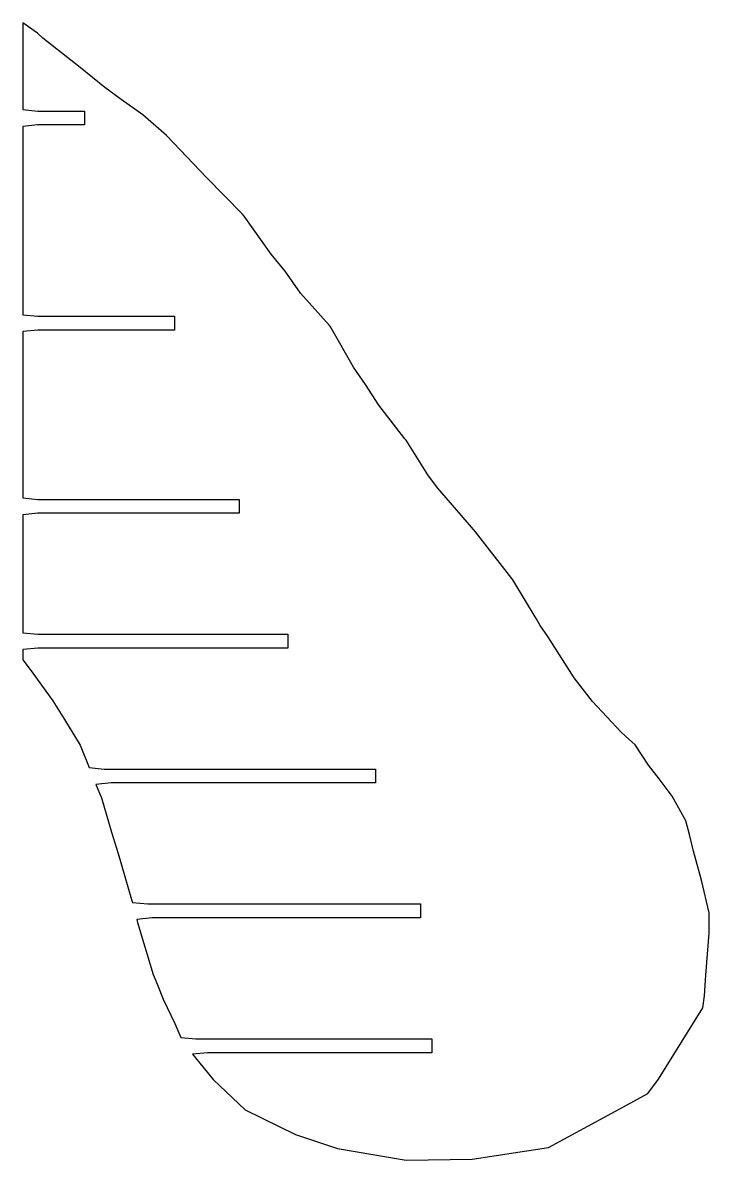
# Model space of a CAD drawing. Header units: inches. Extents: x -5 to 434, y 101 to 434.
# Drawn here: x -4.7 to 196, y 101.5 to 434.1 of the extents above; entities that cross this region are included whole.
import ezdxf

# ---------------------------------------------------------------- set-up
doc = ezdxf.new("R2010")
doc.units = ezdxf.units.IN
doc.header["$MEASUREMENT"] = 0
doc.layers.add('boundary', color=7, linetype='Continuous')

# ---------------------------------------------------------------- blocks, each defined once
blk = doc.blocks.new('block 2')
at = {"layer": 'boundary', "color": 5, "lineweight": 25, "true_color": 0x0000ff}
for points in [[(196.01, 167.85), (195.98, 173.82)], [(196.01, 167.85), (195.98, 173.82)], [(195.98, 173.82), (195.98, 173.82)], [(196.01, 167.85), (196.01, 167.85)]]:
    blk.add_lwpolyline(points, dxfattribs=at)
blk = doc.blocks.new('block 3')
at = {"layer": 'boundary', "color": 5, "lineweight": 25, "true_color": 0x0000ff}
for points in [[(195.98, 173.82), (193.76, 183.43)], [(195.98, 173.82), (193.76, 183.43)], [(193.76, 183.43), (193.76, 183.43)], [(195.98, 173.82), (195.98, 173.82)]]:
    blk.add_lwpolyline(points, dxfattribs=at)
blk = doc.blocks.new('block 4')
at = {"layer": 'boundary', "color": 5, "lineweight": 25, "true_color": 0x0000ff}
for points in [[(193.76, 183.43), (191.39, 191.89)], [(193.76, 183.43), (191.39, 191.89)], [(191.39, 191.89), (191.39, 191.89)], [(193.76, 183.43), (193.76, 183.43)]]:
    blk.add_lwpolyline(points, dxfattribs=at)
blk = doc.blocks.new('block 5')
at = {"layer": 'boundary', "color": 5, "lineweight": 25, "true_color": 0x0000ff}
for points in [[(191.39, 191.89), (190.21, 196.71)], [(191.39, 191.89), (190.21, 196.71)], [(190.21, 196.71), (190.21, 196.71)], [(191.39, 191.89), (191.39, 191.89)]]:
    blk.add_lwpolyline(points, dxfattribs=at)
blk = doc.blocks.new('block 6')
at = {"layer": 'boundary', "color": 5, "lineweight": 25, "true_color": 0x0000ff}
for points in [[(190.21, 196.71), (189.2, 200.73)], [(190.21, 196.71), (189.2, 200.73)], [(189.2, 200.73), (189.2, 200.73)], [(190.21, 196.71), (190.21, 196.71)]]:
    blk.add_lwpolyline(points, dxfattribs=at)
blk = doc.blocks.new('block 7')
at = {"layer": 'boundary', "color": 5, "lineweight": 25, "true_color": 0x0000ff}
for points in [[(189.2, 200.73), (185.2, 207.95)], [(189.2, 200.73), (185.2, 207.95)], [(185.2, 207.95), (185.2, 207.95)], [(189.2, 200.73), (189.2, 200.73)]]:
    blk.add_lwpolyline(points, dxfattribs=at)
blk = doc.blocks.new('block 8')
at = {"layer": 'boundary', "color": 5, "lineweight": 25, "true_color": 0x0000ff}
for points in [[(185.2, 207.95), (181.33, 213.06)], [(185.2, 207.95), (181.33, 213.06)], [(181.33, 213.06), (181.33, 213.06)], [(185.2, 207.95), (185.2, 207.95)]]:
    blk.add_lwpolyline(points, dxfattribs=at)
blk = doc.blocks.new('block 9')
at = {"layer": 'boundary', "color": 5, "lineweight": 25, "true_color": 0x0000ff}
for points in [[(181.33, 213.06), (178.29, 217.04)], [(181.33, 213.06), (178.29, 217.04)], [(178.29, 217.04), (178.29, 217.04)], [(181.33, 213.06), (181.33, 213.06)]]:
    blk.add_lwpolyline(points, dxfattribs=at)
blk = doc.blocks.new('block 10')
at = {"layer": 'boundary', "color": 5, "lineweight": 25, "true_color": 0x0000ff}
for points in [[(178.29, 217.04), (174.31, 223)], [(178.29, 217.04), (174.31, 223)], [(174.31, 223), (174.31, 223)], [(178.29, 217.04), (178.29, 217.04)]]:
    blk.add_lwpolyline(points, dxfattribs=at)
blk = doc.blocks.new('block 11')
at = {"layer": 'boundary', "color": 5, "lineweight": 25, "true_color": 0x0000ff}
for points in [[(174.31, 223), (171.55, 225.55)], [(174.31, 223), (171.55, 225.55)], [(171.55, 225.55), (171.55, 225.55)], [(174.31, 223), (174.31, 223)]]:
    blk.add_lwpolyline(points, dxfattribs=at)
blk = doc.blocks.new('block 12')
at = {"layer": 'boundary', "color": 5, "lineweight": 25, "true_color": 0x0000ff}
for points in [[(171.55, 225.55), (170.21, 226.7)], [(171.55, 225.55), (170.21, 226.7)], [(170.21, 226.7), (170.21, 226.7)], [(171.55, 225.55), (171.55, 225.55)]]:
    blk.add_lwpolyline(points, dxfattribs=at)
blk = doc.blocks.new('block 13')
at = {"layer": 'boundary', "color": 5, "lineweight": 25, "true_color": 0x0000ff}
for points in [[(170.21, 226.7), (161.9, 235.69)], [(170.21, 226.7), (161.9, 235.69)], [(161.9, 235.69), (161.9, 235.69)], [(170.21, 226.7), (170.21, 226.7)]]:
    blk.add_lwpolyline(points, dxfattribs=at)
blk = doc.blocks.new('block 14')
at = {"layer": 'boundary', "color": 5, "lineweight": 25, "true_color": 0x0000ff}
for points in [[(161.9, 235.69), (156.5, 242.58)], [(161.9, 235.69), (156.5, 242.58)], [(156.5, 242.58), (156.5, 242.58)], [(161.9, 235.69), (161.9, 235.69)]]:
    blk.add_lwpolyline(points, dxfattribs=at)
blk = doc.blocks.new('block 15')
at = {"layer": 'boundary', "color": 5, "lineweight": 25, "true_color": 0x0000ff}
for points in [[(156.5, 242.58), (148.79, 254.61)], [(156.5, 242.58), (148.79, 254.61)], [(148.79, 254.61), (148.79, 254.61)], [(156.5, 242.58), (156.5, 242.58)]]:
    blk.add_lwpolyline(points, dxfattribs=at)
blk = doc.blocks.new('block 16')
at = {"layer": 'boundary', "color": 5, "lineweight": 25, "true_color": 0x0000ff}
for points in [[(148.79, 254.61), (146.59, 257.87)], [(148.79, 254.61), (146.59, 257.87)], [(146.59, 257.87), (146.59, 257.87)], [(148.79, 254.61), (148.79, 254.61)]]:
    blk.add_lwpolyline(points, dxfattribs=at)
blk = doc.blocks.new('block 17')
at = {"layer": 'boundary', "color": 5, "lineweight": 25, "true_color": 0x0000ff}
for points in [[(146.59, 257.87), (145.44, 259.96)], [(146.59, 257.87), (145.44, 259.96)], [(145.44, 259.96), (145.44, 259.96)], [(146.59, 257.87), (146.59, 257.87)]]:
    blk.add_lwpolyline(points, dxfattribs=at)
blk = doc.blocks.new('block 18')
at = {"layer": 'boundary', "color": 5, "lineweight": 25, "true_color": 0x0000ff}
for points in [[(145.44, 259.96), (138.62, 271.19)], [(145.44, 259.96), (138.62, 271.19)], [(138.62, 271.19), (138.62, 271.19)], [(145.44, 259.96), (145.44, 259.96)]]:
    blk.add_lwpolyline(points, dxfattribs=at)
blk = doc.blocks.new('block 19')
at = {"layer": 'boundary', "color": 5, "lineweight": 25, "true_color": 0x0000ff}
for points in [[(138.62, 271.19), (138.28, 271.66)], [(138.62, 271.19), (138.28, 271.66)], [(138.28, 271.66), (138.28, 271.66)], [(138.62, 271.19), (138.62, 271.19)]]:
    blk.add_lwpolyline(points, dxfattribs=at)
blk = doc.blocks.new('block 20')
at = {"layer": 'boundary', "color": 5, "lineweight": 25, "true_color": 0x0000ff}
for points in [[(138.28, 271.66), (129.7, 282.65)], [(138.28, 271.66), (129.7, 282.65)], [(129.7, 282.65), (129.7, 282.65)], [(138.28, 271.66), (138.28, 271.66)]]:
    blk.add_lwpolyline(points, dxfattribs=at)
blk = doc.blocks.new('block 21')
at = {"layer": 'boundary', "color": 5, "lineweight": 25, "true_color": 0x0000ff}
for points in [[(129.7, 282.65), (127.62, 285.22)], [(129.7, 282.65), (127.62, 285.22)], [(127.62, 285.22), (127.62, 285.22)], [(129.7, 282.65), (129.7, 282.65)]]:
    blk.add_lwpolyline(points, dxfattribs=at)
blk = doc.blocks.new('block 22')
at = {"layer": 'boundary', "color": 5, "lineweight": 25, "true_color": 0x0000ff}
for points in [[(127.62, 285.22), (123.5, 290.12)], [(127.62, 285.22), (123.5, 290.12)], [(123.5, 290.12), (123.5, 290.12)], [(127.62, 285.22), (127.62, 285.22)]]:
    blk.add_lwpolyline(points, dxfattribs=at)
blk = doc.blocks.new('block 23')
at = {"layer": 'boundary', "color": 5, "lineweight": 25, "true_color": 0x0000ff}
for points in [[(123.5, 290.12), (116.53, 298.14)], [(123.5, 290.12), (116.53, 298.14)], [(116.53, 298.14), (116.53, 298.14)], [(123.5, 290.12), (123.5, 290.12)]]:
    blk.add_lwpolyline(points, dxfattribs=at)
blk = doc.blocks.new('block 24')
at = {"layer": 'boundary', "color": 5, "lineweight": 25, "true_color": 0x0000ff}
for points in [[(116.53, 298.14), (113.68, 301.97)], [(116.53, 298.14), (113.68, 301.97)], [(113.68, 301.97), (113.68, 301.97)], [(116.53, 298.14), (116.53, 298.14)]]:
    blk.add_lwpolyline(points, dxfattribs=at)
blk = doc.blocks.new('block 25')
at = {"layer": 'boundary', "color": 5, "lineweight": 25, "true_color": 0x0000ff}
for points in [[(113.68, 301.97), (107.35, 312.03)], [(113.68, 301.97), (107.35, 312.03)], [(107.35, 312.03), (107.35, 312.03)], [(113.68, 301.97), (113.68, 301.97)]]:
    blk.add_lwpolyline(points, dxfattribs=at)
blk = doc.blocks.new('block 26')
at = {"layer": 'boundary', "color": 5, "lineweight": 25, "true_color": 0x0000ff}
for points in [[(107.35, 312.03), (107.01, 312.42)], [(107.35, 312.03), (107.01, 312.42)], [(107.01, 312.42), (107.01, 312.42)], [(107.35, 312.03), (107.35, 312.03)]]:
    blk.add_lwpolyline(points, dxfattribs=at)
blk = doc.blocks.new('block 27')
at = {"layer": 'boundary', "color": 5, "lineweight": 25, "true_color": 0x0000ff}
for points in [[(107.01, 312.42), (99.36, 322.29)], [(107.01, 312.42), (99.36, 322.29)], [(99.36, 322.29), (99.36, 322.29)], [(107.01, 312.42), (107.01, 312.42)]]:
    blk.add_lwpolyline(points, dxfattribs=at)
blk = doc.blocks.new('block 28')
at = {"layer": 'boundary', "color": 5, "lineweight": 25, "true_color": 0x0000ff}
for points in [[(99.36, 322.29), (95.53, 328.3)], [(99.36, 322.29), (95.53, 328.3)], [(95.53, 328.3), (95.53, 328.3)], [(99.36, 322.29), (99.36, 322.29)]]:
    blk.add_lwpolyline(points, dxfattribs=at)
blk = doc.blocks.new('block 29')
at = {"layer": 'boundary', "color": 5, "lineweight": 25, "true_color": 0x0000ff}
for points in [[(95.53, 328.3), (92.03, 333.41)], [(95.53, 328.3), (92.03, 333.41)], [(92.03, 333.41), (92.03, 333.41)], [(95.53, 328.3), (95.53, 328.3)]]:
    blk.add_lwpolyline(points, dxfattribs=at)
blk = doc.blocks.new('block 30')
at = {"layer": 'boundary', "color": 5, "lineweight": 25, "true_color": 0x0000ff}
for points in [[(92.03, 333.41), (85.27, 345.19)], [(92.03, 333.41), (85.27, 345.19)], [(85.27, 345.19), (85.27, 345.19)], [(92.03, 333.41), (92.03, 333.41)]]:
    blk.add_lwpolyline(points, dxfattribs=at)
blk = doc.blocks.new('block 31')
at = {"layer": 'boundary', "color": 5, "lineweight": 25, "true_color": 0x0000ff}
for points in [[(85.27, 345.19), (84.94, 345.63)], [(85.27, 345.19), (84.94, 345.63)], [(84.94, 345.63), (84.94, 345.63)], [(85.27, 345.19), (85.27, 345.19)]]:
    blk.add_lwpolyline(points, dxfattribs=at)
blk = doc.blocks.new('block 32')
at = {"layer": 'boundary', "color": 5, "lineweight": 25, "true_color": 0x0000ff}
for points in [[(84.94, 345.63), (76.54, 355.08)], [(84.94, 345.63), (76.54, 355.08)], [(76.54, 355.08), (76.54, 355.08)], [(84.94, 345.63), (84.94, 345.63)]]:
    blk.add_lwpolyline(points, dxfattribs=at)
blk = doc.blocks.new('block 33')
at = {"layer": 'boundary', "color": 5, "lineweight": 25, "true_color": 0x0000ff}
for points in [[(76.54, 355.08), (72.04, 361.52)], [(76.54, 355.08), (72.04, 361.52)], [(72.04, 361.52), (72.04, 361.52)], [(76.54, 355.08), (76.54, 355.08)]]:
    blk.add_lwpolyline(points, dxfattribs=at)
blk = doc.blocks.new('block 34')
at = {"layer": 'boundary', "color": 5, "lineweight": 25, "true_color": 0x0000ff}
for points in [[(72.04, 361.52), (67.96, 366.49)], [(72.04, 361.52), (67.96, 366.49)], [(67.96, 366.49), (67.96, 366.49)], [(72.04, 361.52), (72.04, 361.52)]]:
    blk.add_lwpolyline(points, dxfattribs=at)
blk = doc.blocks.new('block 35')
at = {"layer": 'boundary', "color": 5, "lineweight": 25, "true_color": 0x0000ff}
for points in [[(67.96, 366.49), (60.04, 377.53)], [(67.96, 366.49), (60.04, 377.53)], [(60.04, 377.53), (60.04, 377.53)], [(67.96, 366.49), (67.96, 366.49)]]:
    blk.add_lwpolyline(points, dxfattribs=at)
blk = doc.blocks.new('block 36')
at = {"layer": 'boundary', "color": 5, "lineweight": 25, "true_color": 0x0000ff}
for points in [[(60.04, 377.53), (59.57, 378.11)], [(60.04, 377.53), (59.57, 378.11)], [(59.57, 378.11), (59.57, 378.11)], [(60.04, 377.53), (60.04, 377.53)]]:
    blk.add_lwpolyline(points, dxfattribs=at)
blk = doc.blocks.new('block 37')
at = {"layer": 'boundary', "color": 5, "lineweight": 25, "true_color": 0x0000ff}
for points in [[(59.57, 378.11), (48.98, 388.86)], [(59.57, 378.11), (48.98, 388.86)], [(48.98, 388.86), (48.98, 388.86)], [(59.57, 378.11), (59.57, 378.11)]]:
    blk.add_lwpolyline(points, dxfattribs=at)
blk = doc.blocks.new('block 38')
at = {"layer": 'boundary', "color": 5, "lineweight": 25, "true_color": 0x0000ff}
for points in [[(48.98, 388.86), (41.3, 397.01)], [(48.98, 388.86), (41.3, 397.01)], [(41.3, 397.01), (41.3, 397.01)], [(48.98, 388.86), (48.98, 388.86)]]:
    blk.add_lwpolyline(points, dxfattribs=at)
blk = doc.blocks.new('block 39')
at = {"layer": 'boundary', "color": 5, "lineweight": 25, "true_color": 0x0000ff}
for points in [[(41.3, 397.01), (37.3, 401.16)], [(41.3, 397.01), (37.3, 401.16)], [(37.3, 401.16), (37.3, 401.16)], [(41.3, 397.01), (41.3, 397.01)]]:
    blk.add_lwpolyline(points, dxfattribs=at)
blk = doc.blocks.new('block 40')
at = {"layer": 'boundary', "color": 5, "lineweight": 25, "true_color": 0x0000ff}
for points in [[(37.3, 401.16), (30.41, 407.17)], [(37.3, 401.16), (30.41, 407.17)], [(30.41, 407.17), (30.41, 407.17)], [(37.3, 401.16), (37.3, 401.16)]]:
    blk.add_lwpolyline(points, dxfattribs=at)
blk = doc.blocks.new('block 41')
at = {"layer": 'boundary', "color": 5, "lineweight": 25, "true_color": 0x0000ff}
for points in [[(30.41, 407.17), (24.09, 411.67)], [(30.41, 407.17), (24.09, 411.67)], [(24.09, 411.67), (24.09, 411.67)], [(30.41, 407.17), (30.41, 407.17)]]:
    blk.add_lwpolyline(points, dxfattribs=at)
blk = doc.blocks.new('block 42')
at = {"layer": 'boundary', "color": 5, "lineweight": 25, "true_color": 0x0000ff}
for points in [[(24.09, 411.67), (19.29, 415.2)], [(24.09, 411.67), (19.29, 415.2)], [(19.29, 415.2), (19.29, 415.2)], [(24.09, 411.67), (24.09, 411.67)]]:
    blk.add_lwpolyline(points, dxfattribs=at)
blk = doc.blocks.new('block 43')
at = {"layer": 'boundary', "color": 5, "lineweight": 25, "true_color": 0x0000ff}
for points in [[(19.29, 415.2), (12.11, 421.01)], [(19.29, 415.2), (12.11, 421.01)], [(12.11, 421.01), (12.11, 421.01)], [(19.29, 415.2), (19.29, 415.2)]]:
    blk.add_lwpolyline(points, dxfattribs=at)
blk = doc.blocks.new('block 44')
at = {"layer": 'boundary', "color": 5, "lineweight": 25, "true_color": 0x0000ff}
for points in [[(12.11, 421.01), (1.17, 429.62)], [(12.11, 421.01), (1.17, 429.62)], [(1.17, 429.62), (1.17, 429.62)], [(12.11, 421.01), (12.11, 421.01)]]:
    blk.add_lwpolyline(points, dxfattribs=at)
blk = doc.blocks.new('block 45')
at = {"layer": 'boundary', "color": 5, "lineweight": 25, "true_color": 0x0000ff}
for points in [[(1.17, 429.62), (-0.39, 431.09)], [(1.17, 429.62), (-0.39, 431.09)], [(-0.39, 431.09), (-0.39, 431.09)], [(1.17, 429.62), (1.17, 429.62)]]:
    blk.add_lwpolyline(points, dxfattribs=at)
blk = doc.blocks.new('block 46')
at = {"layer": 'boundary', "color": 5, "lineweight": 25, "true_color": 0x0000ff}
for points in [[(-0.39, 431.09), (-4.71, 434.14)], [(-0.39, 431.09), (-4.71, 434.14)], [(-4.71, 434.14), (-4.71, 434.14)], [(-0.39, 431.09), (-0.39, 431.09)]]:
    blk.add_lwpolyline(points, dxfattribs=at)
blk = doc.blocks.new('block 47')
at = {"layer": 'boundary', "color": 5, "lineweight": 25, "true_color": 0x0000ff}
for points in [[(-4.71, 434.14), (-4.71, 408.73)], [(-4.71, 434.14), (-4.71, 408.73)], [(-4.71, 434.14), (-4.71, 434.14)], [(-4.71, 408.73), (-4.71, 408.73)]]:
    blk.add_lwpolyline(points, dxfattribs=at)
blk = doc.blocks.new('block 48')
at = {"layer": 'boundary', "color": 5, "lineweight": 25, "true_color": 0x0000ff}
for points in [[(-4.71, 408.73), (-0.26, 408.29)], [(-4.71, 408.73), (-0.26, 408.29)], [(-4.71, 408.73), (-4.71, 408.73)], [(-0.26, 408.29), (-0.26, 408.29)]]:
    blk.add_lwpolyline(points, dxfattribs=at)
blk = doc.blocks.new('block 49')
at = {"layer": 'boundary', "color": 5, "lineweight": 25, "true_color": 0x0000ff}
for points in [[(-0.26, 408.29), (13.35, 408.29)], [(-0.26, 408.29), (13.35, 408.29)], [(-0.26, 408.29), (-0.26, 408.29)], [(13.35, 408.29), (13.35, 408.29)]]:
    blk.add_lwpolyline(points, dxfattribs=at)
blk = doc.blocks.new('block 50')
at = {"layer": 'boundary', "color": 5, "lineweight": 25, "true_color": 0x0000ff}
for points in [[(13.35, 408.29), (13.35, 404.24)], [(13.35, 408.29), (13.35, 404.24)], [(13.35, 408.29), (13.35, 408.29)], [(13.35, 404.24), (13.35, 404.24)]]:
    blk.add_lwpolyline(points, dxfattribs=at)
blk = doc.blocks.new('block 51')
at = {"layer": 'boundary', "color": 5, "lineweight": 25, "true_color": 0x0000ff}
for points in [[(13.35, 404.24), (-0.26, 404.24)], [(13.35, 404.24), (-0.26, 404.24)], [(-0.26, 404.24), (-0.26, 404.24)], [(13.35, 404.24), (13.35, 404.24)]]:
    blk.add_lwpolyline(points, dxfattribs=at)
blk = doc.blocks.new('block 52')
at = {"layer": 'boundary', "color": 5, "lineweight": 25, "true_color": 0x0000ff}
for points in [[(-0.26, 404.24), (-4.71, 403.8)], [(-0.26, 404.24), (-4.71, 403.8)], [(-4.71, 403.8), (-4.71, 403.8)], [(-0.26, 404.24), (-0.26, 404.24)]]:
    blk.add_lwpolyline(points, dxfattribs=at)
blk = doc.blocks.new('block 53')
at = {"layer": 'boundary', "color": 5, "lineweight": 25, "true_color": 0x0000ff}
for points in [[(-4.71, 403.8), (-4.71, 348.76)], [(-4.71, 403.8), (-4.71, 348.76)], [(-4.71, 403.8), (-4.71, 403.8)], [(-4.71, 348.76), (-4.71, 348.76)]]:
    blk.add_lwpolyline(points, dxfattribs=at)
blk = doc.blocks.new('block 54')
at = {"layer": 'boundary', "color": 5, "lineweight": 25, "true_color": 0x0000ff}
for points in [[(-4.71, 348.76), (-0.26, 348.32)], [(-4.71, 348.76), (-0.26, 348.32)], [(-4.71, 348.76), (-4.71, 348.76)], [(-0.26, 348.32), (-0.26, 348.32)]]:
    blk.add_lwpolyline(points, dxfattribs=at)
blk = doc.blocks.new('block 55')
at = {"layer": 'boundary', "color": 5, "lineweight": 25, "true_color": 0x0000ff}
for points in [[(-0.26, 348.32), (39.64, 348.32)], [(-0.26, 348.32), (39.64, 348.32)], [(-0.26, 348.32), (-0.26, 348.32)], [(39.64, 348.32), (39.64, 348.32)]]:
    blk.add_lwpolyline(points, dxfattribs=at)
blk = doc.blocks.new('block 56')
at = {"layer": 'boundary', "color": 5, "lineweight": 25, "true_color": 0x0000ff}
for points in [[(39.64, 348.32), (39.64, 344.27)], [(39.64, 348.32), (39.64, 344.27)], [(39.64, 348.32), (39.64, 348.32)], [(39.64, 344.27), (39.64, 344.27)]]:
    blk.add_lwpolyline(points, dxfattribs=at)
blk = doc.blocks.new('block 57')
at = {"layer": 'boundary', "color": 5, "lineweight": 25, "true_color": 0x0000ff}
for points in [[(39.64, 344.27), (-0.26, 344.27)], [(39.64, 344.27), (-0.26, 344.27)], [(-0.26, 344.27), (-0.26, 344.27)], [(39.64, 344.27), (39.64, 344.27)]]:
    blk.add_lwpolyline(points, dxfattribs=at)
blk = doc.blocks.new('block 58')
at = {"layer": 'boundary', "color": 5, "lineweight": 25, "true_color": 0x0000ff}
for points in [[(-0.26, 344.27), (-4.71, 343.83)], [(-0.26, 344.27), (-4.71, 343.83)], [(-4.71, 343.83), (-4.71, 343.83)], [(-0.26, 344.27), (-0.26, 344.27)]]:
    blk.add_lwpolyline(points, dxfattribs=at)
blk = doc.blocks.new('block 59')
at = {"layer": 'boundary', "color": 5, "lineweight": 25, "true_color": 0x0000ff}
for points in [[(-4.71, 343.83), (-4.71, 295.18)], [(-4.71, 343.83), (-4.71, 295.18)], [(-4.71, 343.83), (-4.71, 343.83)], [(-4.71, 295.18), (-4.71, 295.18)]]:
    blk.add_lwpolyline(points, dxfattribs=at)
blk = doc.blocks.new('block 60')
at = {"layer": 'boundary', "color": 5, "lineweight": 25, "true_color": 0x0000ff}
for points in [[(-4.71, 295.18), (-0.26, 294.74)], [(-4.71, 295.18), (-0.26, 294.74)], [(-4.71, 295.18), (-4.71, 295.18)], [(-0.26, 294.74), (-0.26, 294.74)]]:
    blk.add_lwpolyline(points, dxfattribs=at)
blk = doc.blocks.new('block 61')
at = {"layer": 'boundary', "color": 5, "lineweight": 25, "true_color": 0x0000ff}
for points in [[(-0.26, 294.74), (58.54, 294.74)], [(-0.26, 294.74), (58.54, 294.74)], [(-0.26, 294.74), (-0.26, 294.74)], [(58.54, 294.74), (58.54, 294.74)]]:
    blk.add_lwpolyline(points, dxfattribs=at)
blk = doc.blocks.new('block 62')
at = {"layer": 'boundary', "color": 5, "lineweight": 25, "true_color": 0x0000ff}
for points in [[(58.54, 294.74), (58.54, 290.68)], [(58.54, 294.74), (58.54, 290.68)], [(58.54, 294.74), (58.54, 294.74)], [(58.54, 290.68), (58.54, 290.68)]]:
    blk.add_lwpolyline(points, dxfattribs=at)
blk = doc.blocks.new('block 63')
at = {"layer": 'boundary', "color": 5, "lineweight": 25, "true_color": 0x0000ff}
for points in [[(58.54, 290.68), (-0.26, 290.68)], [(58.54, 290.68), (-0.26, 290.68)], [(-0.26, 290.68), (-0.26, 290.68)], [(58.54, 290.68), (58.54, 290.68)]]:
    blk.add_lwpolyline(points, dxfattribs=at)
blk = doc.blocks.new('block 64')
at = {"layer": 'boundary', "color": 5, "lineweight": 25, "true_color": 0x0000ff}
for points in [[(-0.26, 290.68), (-4.71, 290.24)], [(-0.26, 290.68), (-4.71, 290.24)], [(-4.71, 290.24), (-4.71, 290.24)], [(-0.26, 290.68), (-0.26, 290.68)]]:
    blk.add_lwpolyline(points, dxfattribs=at)
blk = doc.blocks.new('block 65')
at = {"layer": 'boundary', "color": 5, "lineweight": 25, "true_color": 0x0000ff}
for points in [[(-4.71, 290.24), (-4.71, 255.74)], [(-4.71, 290.24), (-4.71, 255.74)], [(-4.71, 290.24), (-4.71, 290.24)], [(-4.71, 255.74), (-4.71, 255.74)]]:
    blk.add_lwpolyline(points, dxfattribs=at)
blk = doc.blocks.new('block 66')
at = {"layer": 'boundary', "color": 5, "lineweight": 25, "true_color": 0x0000ff}
for points in [[(-4.71, 255.74), (-0.26, 255.3)], [(-4.71, 255.74), (-0.26, 255.3)], [(-4.71, 255.74), (-4.71, 255.74)], [(-0.26, 255.3), (-0.26, 255.3)]]:
    blk.add_lwpolyline(points, dxfattribs=at)
blk = doc.blocks.new('block 67')
at = {"layer": 'boundary', "color": 5, "lineweight": 25, "true_color": 0x0000ff}
for points in [[(-0.26, 255.3), (72.81, 255.3)], [(-0.26, 255.3), (72.81, 255.3)], [(-0.26, 255.3), (-0.26, 255.3)], [(72.81, 255.3), (72.81, 255.3)]]:
    blk.add_lwpolyline(points, dxfattribs=at)
blk = doc.blocks.new('block 68')
at = {"layer": 'boundary', "color": 5, "lineweight": 25, "true_color": 0x0000ff}
for points in [[(72.81, 255.3), (72.81, 251.25)], [(72.81, 255.3), (72.81, 251.25)], [(72.81, 255.3), (72.81, 255.3)], [(72.81, 251.25), (72.81, 251.25)]]:
    blk.add_lwpolyline(points, dxfattribs=at)
blk = doc.blocks.new('block 69')
at = {"layer": 'boundary', "color": 5, "lineweight": 25, "true_color": 0x0000ff}
for points in [[(72.81, 251.25), (-0.26, 251.25)], [(72.81, 251.25), (-0.26, 251.25)], [(-0.26, 251.25), (-0.26, 251.25)], [(72.81, 251.25), (72.81, 251.25)]]:
    blk.add_lwpolyline(points, dxfattribs=at)
blk = doc.blocks.new('block 70')
at = {"layer": 'boundary', "color": 5, "lineweight": 25, "true_color": 0x0000ff}
for points in [[(-0.26, 251.25), (-4.71, 250.81)], [(-0.26, 251.25), (-4.71, 250.81)], [(-4.71, 250.81), (-4.71, 250.81)], [(-0.26, 251.25), (-0.26, 251.25)]]:
    blk.add_lwpolyline(points, dxfattribs=at)
blk = doc.blocks.new('block 71')
at = {"layer": 'boundary', "color": 5, "lineweight": 25, "true_color": 0x0000ff}
for points in [[(-4.71, 250.81), (-4.71, 247.79)], [(-4.71, 250.81), (-4.71, 247.79)], [(-4.71, 250.81), (-4.71, 250.81)], [(-4.71, 247.79), (-4.71, 247.79)]]:
    blk.add_lwpolyline(points, dxfattribs=at)
blk = doc.blocks.new('block 72')
at = {"layer": 'boundary', "color": 5, "lineweight": 25, "true_color": 0x0000ff}
for points in [[(-4.71, 247.79), (-4.28, 247.38)], [(-4.71, 247.79), (-4.28, 247.38)], [(-4.71, 247.79), (-4.71, 247.79)], [(-4.28, 247.38), (-4.28, 247.38)]]:
    blk.add_lwpolyline(points, dxfattribs=at)
blk = doc.blocks.new('block 73')
at = {"layer": 'boundary', "color": 5, "lineweight": 25, "true_color": 0x0000ff}
for points in [[(-4.28, 247.38), (-1.76, 243.9)], [(-4.28, 247.38), (-1.76, 243.9)], [(-4.28, 247.38), (-4.28, 247.38)], [(-1.76, 243.9), (-1.76, 243.9)]]:
    blk.add_lwpolyline(points, dxfattribs=at)
blk = doc.blocks.new('block 74')
at = {"layer": 'boundary', "color": 5, "lineweight": 25, "true_color": 0x0000ff}
for points in [[(-1.76, 243.9), (4.12, 235.86)], [(-1.76, 243.9), (4.12, 235.86)], [(-1.76, 243.9), (-1.76, 243.9)], [(4.12, 235.86), (4.12, 235.86)]]:
    blk.add_lwpolyline(points, dxfattribs=at)
blk = doc.blocks.new('block 75')
at = {"layer": 'boundary', "color": 5, "lineweight": 25, "true_color": 0x0000ff}
for points in [[(4.12, 235.86), (7.53, 230.35)], [(4.12, 235.86), (7.53, 230.35)], [(4.12, 235.86), (4.12, 235.86)], [(7.53, 230.35), (7.53, 230.35)]]:
    blk.add_lwpolyline(points, dxfattribs=at)
blk = doc.blocks.new('block 76')
at = {"layer": 'boundary', "color": 5, "lineweight": 25, "true_color": 0x0000ff}
for points in [[(7.53, 230.35), (12.04, 222.87)], [(7.53, 230.35), (12.04, 222.87)], [(7.53, 230.35), (7.53, 230.35)], [(12.04, 222.87), (12.04, 222.87)]]:
    blk.add_lwpolyline(points, dxfattribs=at)
blk = doc.blocks.new('block 77')
at = {"layer": 'boundary', "color": 5, "lineweight": 25, "true_color": 0x0000ff}
for points in [[(12.04, 222.87), (14.67, 216.3)], [(12.04, 222.87), (14.67, 216.3)], [(12.04, 222.87), (12.04, 222.87)], [(14.67, 216.3), (14.67, 216.3)]]:
    blk.add_lwpolyline(points, dxfattribs=at)
blk = doc.blocks.new('block 78')
at = {"layer": 'boundary', "color": 5, "lineweight": 25, "true_color": 0x0000ff}
for points in [[(14.67, 216.3), (19.12, 215.86)], [(14.67, 216.3), (19.12, 215.86)], [(14.67, 216.3), (14.67, 216.3)], [(19.12, 215.86), (19.12, 215.86)]]:
    blk.add_lwpolyline(points, dxfattribs=at)
blk = doc.blocks.new('block 79')
at = {"layer": 'boundary', "color": 5, "lineweight": 25, "true_color": 0x0000ff}
for points in [[(19.12, 215.86), (98.38, 215.86)], [(19.12, 215.86), (98.38, 215.86)], [(19.12, 215.86), (19.12, 215.86)], [(98.38, 215.86), (98.38, 215.86)]]:
    blk.add_lwpolyline(points, dxfattribs=at)
blk = doc.blocks.new('block 80')
at = {"layer": 'boundary', "color": 5, "lineweight": 25, "true_color": 0x0000ff}
for points in [[(98.38, 215.86), (98.38, 211.81)], [(98.38, 215.86), (98.38, 211.81)], [(98.38, 215.86), (98.38, 215.86)], [(98.38, 211.81), (98.38, 211.81)]]:
    blk.add_lwpolyline(points, dxfattribs=at)
blk = doc.blocks.new('block 81')
at = {"layer": 'boundary', "color": 5, "lineweight": 25, "true_color": 0x0000ff}
for points in [[(98.38, 211.81), (21.09, 211.81)], [(98.38, 211.81), (21.09, 211.81)], [(21.09, 211.81), (21.09, 211.81)], [(98.38, 211.81), (98.38, 211.81)]]:
    blk.add_lwpolyline(points, dxfattribs=at)
blk = doc.blocks.new('block 82')
at = {"layer": 'boundary', "color": 5, "lineweight": 25, "true_color": 0x0000ff}
for points in [[(21.09, 211.81), (16.63, 211.37)], [(21.09, 211.81), (16.63, 211.37)], [(16.63, 211.37), (16.63, 211.37)], [(21.09, 211.81), (21.09, 211.81)]]:
    blk.add_lwpolyline(points, dxfattribs=at)
blk = doc.blocks.new('block 83')
at = {"layer": 'boundary', "color": 5, "lineweight": 25, "true_color": 0x0000ff}
for points in [[(16.63, 211.37), (18.35, 207.43)], [(16.63, 211.37), (18.35, 207.43)], [(16.63, 211.37), (16.63, 211.37)], [(18.35, 207.43), (18.35, 207.43)]]:
    blk.add_lwpolyline(points, dxfattribs=at)
blk = doc.blocks.new('block 84')
at = {"layer": 'boundary', "color": 5, "lineweight": 25, "true_color": 0x0000ff}
for points in [[(18.35, 207.43), (21.2, 197.44)], [(18.35, 207.43), (21.2, 197.44)], [(18.35, 207.43), (18.35, 207.43)], [(21.2, 197.44), (21.2, 197.44)]]:
    blk.add_lwpolyline(points, dxfattribs=at)
blk = doc.blocks.new('block 85')
at = {"layer": 'boundary', "color": 5, "lineweight": 25, "true_color": 0x0000ff}
for points in [[(21.2, 197.44), (23.17, 191.2)], [(21.2, 197.44), (23.17, 191.2)], [(21.2, 197.44), (21.2, 197.44)], [(23.17, 191.2), (23.17, 191.2)]]:
    blk.add_lwpolyline(points, dxfattribs=at)
blk = doc.blocks.new('block 86')
at = {"layer": 'boundary', "color": 5, "lineweight": 25, "true_color": 0x0000ff}
for points in [[(23.17, 191.2), (27.11, 177.78)], [(23.17, 191.2), (27.11, 177.78)], [(23.17, 191.2), (23.17, 191.2)], [(27.11, 177.78), (27.11, 177.78)]]:
    blk.add_lwpolyline(points, dxfattribs=at)
blk = doc.blocks.new('block 87')
at = {"layer": 'boundary', "color": 5, "lineweight": 25, "true_color": 0x0000ff}
for points in [[(27.11, 177.78), (27.35, 176.87)], [(27.11, 177.78), (27.35, 176.87)], [(27.11, 177.78), (27.11, 177.78)], [(27.35, 176.87), (27.35, 176.87)]]:
    blk.add_lwpolyline(points, dxfattribs=at)
blk = doc.blocks.new('block 88')
at = {"layer": 'boundary', "color": 5, "lineweight": 25, "true_color": 0x0000ff}
for points in [[(27.35, 176.87), (31.81, 176.43)], [(27.35, 176.87), (31.81, 176.43)], [(27.35, 176.87), (27.35, 176.87)], [(31.81, 176.43), (31.81, 176.43)]]:
    blk.add_lwpolyline(points, dxfattribs=at)
blk = doc.blocks.new('block 89')
at = {"layer": 'boundary', "color": 5, "lineweight": 25, "true_color": 0x0000ff}
for points in [[(31.81, 176.43), (111.55, 176.43)], [(31.81, 176.43), (111.55, 176.43)], [(31.81, 176.43), (31.81, 176.43)], [(111.55, 176.43), (111.55, 176.43)]]:
    blk.add_lwpolyline(points, dxfattribs=at)
blk = doc.blocks.new('block 90')
at = {"layer": 'boundary', "color": 5, "lineweight": 25, "true_color": 0x0000ff}
for points in [[(111.55, 176.43), (111.55, 172.38)], [(111.55, 176.43), (111.55, 172.38)], [(111.55, 176.43), (111.55, 176.43)], [(111.55, 172.38), (111.55, 172.38)]]:
    blk.add_lwpolyline(points, dxfattribs=at)
blk = doc.blocks.new('block 91')
at = {"layer": 'boundary', "color": 5, "lineweight": 25, "true_color": 0x0000ff}
for points in [[(111.55, 172.38), (33.11, 172.38)], [(111.55, 172.38), (33.11, 172.38)], [(33.11, 172.38), (33.11, 172.38)], [(111.55, 172.38), (111.55, 172.38)]]:
    blk.add_lwpolyline(points, dxfattribs=at)
blk = doc.blocks.new('block 92')
at = {"layer": 'boundary', "color": 5, "lineweight": 25, "true_color": 0x0000ff}
for points in [[(33.11, 172.38), (28.65, 171.94)], [(33.11, 172.38), (28.65, 171.94)], [(28.65, 171.94), (28.65, 171.94)], [(33.11, 172.38), (33.11, 172.38)]]:
    blk.add_lwpolyline(points, dxfattribs=at)
blk = doc.blocks.new('block 93')
at = {"layer": 'boundary', "color": 5, "lineweight": 25, "true_color": 0x0000ff}
for points in [[(28.65, 171.94), (28.88, 171.05)], [(28.65, 171.94), (28.88, 171.05)], [(28.65, 171.94), (28.65, 171.94)], [(28.88, 171.05), (28.88, 171.05)]]:
    blk.add_lwpolyline(points, dxfattribs=at)
blk = doc.blocks.new('block 94')
at = {"layer": 'boundary', "color": 5, "lineweight": 25, "true_color": 0x0000ff}
for points in [[(28.88, 171.05), (33.42, 155.76)], [(28.88, 171.05), (33.42, 155.76)], [(28.88, 171.05), (28.88, 171.05)], [(33.42, 155.76), (33.42, 155.76)]]:
    blk.add_lwpolyline(points, dxfattribs=at)
blk = doc.blocks.new('block 95')
at = {"layer": 'boundary', "color": 5, "lineweight": 25, "true_color": 0x0000ff}
for points in [[(33.42, 155.76), (34.68, 152.75)], [(33.42, 155.76), (34.68, 152.75)], [(33.42, 155.76), (33.42, 155.76)], [(34.68, 152.75), (34.68, 152.75)]]:
    blk.add_lwpolyline(points, dxfattribs=at)
blk = doc.blocks.new('block 96')
at = {"layer": 'boundary', "color": 5, "lineweight": 25, "true_color": 0x0000ff}
for points in [[(34.68, 152.75), (36.3, 148.58)], [(34.68, 152.75), (36.3, 148.58)], [(34.68, 152.75), (34.68, 152.75)], [(36.3, 148.58), (36.3, 148.58)]]:
    blk.add_lwpolyline(points, dxfattribs=at)
blk = doc.blocks.new('block 97')
at = {"layer": 'boundary', "color": 5, "lineweight": 25, "true_color": 0x0000ff}
for points in [[(36.3, 148.58), (39.72, 141.45)], [(36.3, 148.58), (39.72, 141.45)], [(36.3, 148.58), (36.3, 148.58)], [(39.72, 141.45), (39.72, 141.45)]]:
    blk.add_lwpolyline(points, dxfattribs=at)
blk = doc.blocks.new('block 98')
at = {"layer": 'boundary', "color": 5, "lineweight": 25, "true_color": 0x0000ff}
for points in [[(39.72, 141.45), (41.46, 137.43)], [(39.72, 141.45), (41.46, 137.43)], [(39.72, 141.45), (39.72, 141.45)], [(41.46, 137.43), (41.46, 137.43)]]:
    blk.add_lwpolyline(points, dxfattribs=at)
blk = doc.blocks.new('block 99')
at = {"layer": 'boundary', "color": 5, "lineweight": 25, "true_color": 0x0000ff}
for points in [[(41.46, 137.43), (45.91, 136.99)], [(41.46, 137.43), (45.91, 136.99)], [(41.46, 137.43), (41.46, 137.43)], [(45.91, 136.99), (45.91, 136.99)]]:
    blk.add_lwpolyline(points, dxfattribs=at)
blk = doc.blocks.new('block 100')
at = {"layer": 'boundary', "color": 5, "lineweight": 25, "true_color": 0x0000ff}
for points in [[(45.91, 136.99), (114.9, 136.99)], [(45.91, 136.99), (114.9, 136.99)], [(45.91, 136.99), (45.91, 136.99)], [(114.9, 136.99), (114.9, 136.99)]]:
    blk.add_lwpolyline(points, dxfattribs=at)
blk = doc.blocks.new('block 101')
at = {"layer": 'boundary', "color": 5, "lineweight": 25, "true_color": 0x0000ff}
for points in [[(114.9, 136.99), (114.9, 132.94)], [(114.9, 136.99), (114.9, 132.94)], [(114.9, 136.99), (114.9, 136.99)], [(114.9, 132.94), (114.9, 132.94)]]:
    blk.add_lwpolyline(points, dxfattribs=at)
blk = doc.blocks.new('block 102')
at = {"layer": 'boundary', "color": 5, "lineweight": 25, "true_color": 0x0000ff}
for points in [[(114.9, 132.94), (49.32, 132.94)], [(114.9, 132.94), (49.32, 132.94)], [(49.32, 132.94), (49.32, 132.94)], [(114.9, 132.94), (114.9, 132.94)]]:
    blk.add_lwpolyline(points, dxfattribs=at)
blk = doc.blocks.new('block 103')
at = {"layer": 'boundary', "color": 5, "lineweight": 25, "true_color": 0x0000ff}
for points in [[(49.32, 132.94), (44.87, 132.5)], [(49.32, 132.94), (44.87, 132.5)], [(44.87, 132.5), (44.87, 132.5)], [(49.32, 132.94), (49.32, 132.94)]]:
    blk.add_lwpolyline(points, dxfattribs=at)
blk = doc.blocks.new('block 104')
at = {"layer": 'boundary', "color": 5, "lineweight": 25, "true_color": 0x0000ff}
for points in [[(44.87, 132.5), (51, 125.07)], [(44.87, 132.5), (51, 125.07)], [(44.87, 132.5), (44.87, 132.5)], [(51, 125.07), (51, 125.07)]]:
    blk.add_lwpolyline(points, dxfattribs=at)
blk = doc.blocks.new('block 105')
at = {"layer": 'boundary', "color": 5, "lineweight": 25, "true_color": 0x0000ff}
for points in [[(51, 125.07), (60.3, 116.24)], [(51, 125.07), (60.3, 116.24)], [(51, 125.07), (51, 125.07)], [(60.3, 116.24), (60.3, 116.24)]]:
    blk.add_lwpolyline(points, dxfattribs=at)
blk = doc.blocks.new('block 106')
at = {"layer": 'boundary', "color": 5, "lineweight": 25, "true_color": 0x0000ff}
for points in [[(60.3, 116.24), (75.03, 109.03)], [(60.3, 116.24), (75.03, 109.03)], [(60.3, 116.24), (60.3, 116.24)], [(75.03, 109.03), (75.03, 109.03)]]:
    blk.add_lwpolyline(points, dxfattribs=at)
blk = doc.blocks.new('block 107')
at = {"layer": 'boundary', "color": 5, "lineweight": 25, "true_color": 0x0000ff}
for points in [[(75.03, 109.03), (87.32, 104.93)], [(75.03, 109.03), (87.32, 104.93)], [(75.03, 109.03), (75.03, 109.03)], [(87.32, 104.93), (87.32, 104.93)]]:
    blk.add_lwpolyline(points, dxfattribs=at)
blk = doc.blocks.new('block 108')
at = {"layer": 'boundary', "color": 5, "lineweight": 25, "true_color": 0x0000ff}
for points in [[(87.32, 104.93), (107.37, 101.49)], [(87.32, 104.93), (107.37, 101.49)], [(87.32, 104.93), (87.32, 104.93)], [(107.37, 101.49), (107.37, 101.49)]]:
    blk.add_lwpolyline(points, dxfattribs=at)
blk = doc.blocks.new('block 109')
at = {"layer": 'boundary', "color": 5, "lineweight": 25, "true_color": 0x0000ff}
for points in [[(107.37, 101.49), (126.7, 101.8)], [(107.37, 101.49), (126.7, 101.8)], [(107.37, 101.49), (107.37, 101.49)], [(126.7, 101.8), (126.7, 101.8)]]:
    blk.add_lwpolyline(points, dxfattribs=at)
blk = doc.blocks.new('block 110')
at = {"layer": 'boundary', "color": 5, "lineweight": 25, "true_color": 0x0000ff}
for points in [[(126.7, 101.8), (148.96, 105.21)], [(126.7, 101.8), (148.96, 105.21)], [(148.96, 105.21), (148.96, 105.21)], [(126.7, 101.8), (126.7, 101.8)]]:
    blk.add_lwpolyline(points, dxfattribs=at)
blk = doc.blocks.new('block 111')
at = {"layer": 'boundary', "color": 5, "lineweight": 25, "true_color": 0x0000ff}
for points in [[(148.96, 105.21), (172.05, 117.68)], [(148.96, 105.21), (172.05, 117.68)], [(172.05, 117.68), (172.05, 117.68)], [(148.96, 105.21), (148.96, 105.21)]]:
    blk.add_lwpolyline(points, dxfattribs=at)
blk = doc.blocks.new('block 112')
at = {"layer": 'boundary', "color": 5, "lineweight": 25, "true_color": 0x0000ff}
for points in [[(172.05, 117.68), (178.07, 121.03)], [(172.05, 117.68), (178.07, 121.03)], [(178.07, 121.03), (178.07, 121.03)], [(172.05, 117.68), (172.05, 117.68)]]:
    blk.add_lwpolyline(points, dxfattribs=at)
blk = doc.blocks.new('block 113')
at = {"layer": 'boundary', "color": 5, "lineweight": 25, "true_color": 0x0000ff}
for points in [[(178.07, 121.03), (181.17, 125.18)], [(178.07, 121.03), (181.17, 125.18)], [(181.17, 125.18), (181.17, 125.18)], [(178.07, 121.03), (178.07, 121.03)]]:
    blk.add_lwpolyline(points, dxfattribs=at)
blk = doc.blocks.new('block 114')
at = {"layer": 'boundary', "color": 5, "lineweight": 25, "true_color": 0x0000ff}
for points in [[(181.17, 125.18), (194.12, 146.05)], [(181.17, 125.18), (194.12, 146.05)], [(194.12, 146.05), (194.12, 146.05)], [(181.17, 125.18), (181.17, 125.18)]]:
    blk.add_lwpolyline(points, dxfattribs=at)
blk = doc.blocks.new('block 115')
at = {"layer": 'boundary', "color": 5, "lineweight": 25, "true_color": 0x0000ff}
for points in [[(194.12, 146.05), (194.58, 149.59)], [(194.12, 146.05), (194.58, 149.59)], [(194.58, 149.59), (194.58, 149.59)], [(194.12, 146.05), (194.12, 146.05)]]:
    blk.add_lwpolyline(points, dxfattribs=at)
blk = doc.blocks.new('block 116')
at = {"layer": 'boundary', "color": 5, "lineweight": 25, "true_color": 0x0000ff}
for points in [[(194.58, 149.59), (194.96, 155.66)], [(194.58, 149.59), (194.96, 155.66)], [(194.96, 155.66), (194.96, 155.66)], [(194.58, 149.59), (194.58, 149.59)]]:
    blk.add_lwpolyline(points, dxfattribs=at)
blk = doc.blocks.new('block 117')
at = {"layer": 'boundary', "color": 5, "lineweight": 25, "true_color": 0x0000ff}
for points in [[(194.96, 155.66), (196.01, 167.85)], [(194.96, 155.66), (196.01, 167.85)], [(196.01, 167.85), (196.01, 167.85)], [(194.96, 155.66), (194.96, 155.66)]]:
    blk.add_lwpolyline(points, dxfattribs=at)

msp = doc.modelspace()

# ---------------------------------------------------------------- block references
at = {"layer": 'boundary'}
for name in ['block 46', 'block 47', 'block 45', 'block 44', 'block 43', 'block 42', 'block 41', 'block 48', 'block 49', 'block 50', 'block 40', 'block 52', 'block 53', 'block 51', 'block 39', 'block 38', 'block 37', 'block 36', 'block 35', 'block 34', 'block 33', 'block 32', 'block 54', 'block 55', 'block 56', 'block 58', 'block 59', 'block 57', 'block 31', 'block 30', 'block 29', 'block 28', 'block 27', 'block 26', 'block 25', 'block 24', 'block 23', 'block 60', 'block 61', 'block 62', 'block 64', 'block 65', 'block 63', 'block 22', 'block 21', 'block 20', 'block 19', 'block 18', 'block 17', 'block 16', 'block 66', 'block 67', 'block 68', 'block 15', 'block 70', 'block 71', 'block 69', 'block 72', 'block 73', 'block 74', 'block 14', 'block 75', 'block 13', 'block 76', 'block 12', 'block 77', 'block 11', 'block 10', 'block 78', 'block 9', 'block 79', 'block 80', 'block 8', 'block 82', 'block 83', 'block 81', 'block 84', 'block 7', 'block 6', 'block 85', 'block 5', 'block 86', 'block 4', 'block 3', 'block 87', 'block 88', 'block 89', 'block 90', 'block 2', 'block 92', 'block 93', 'block 94', 'block 91', 'block 117', 'block 95', 'block 116', 'block 96', 'block 97', 'block 115', 'block 114', 'block 98', 'block 99', 'block 100', 'block 101', 'block 103', 'block 104', 'block 102', 'block 105', 'block 113', 'block 112', 'block 111', 'block 106', 'block 107', 'block 108', 'block 110', 'block 109']:
    msp.add_blockref(name, (0, 0), dxfattribs=at)

doc.saveas('drawing.dxf')
